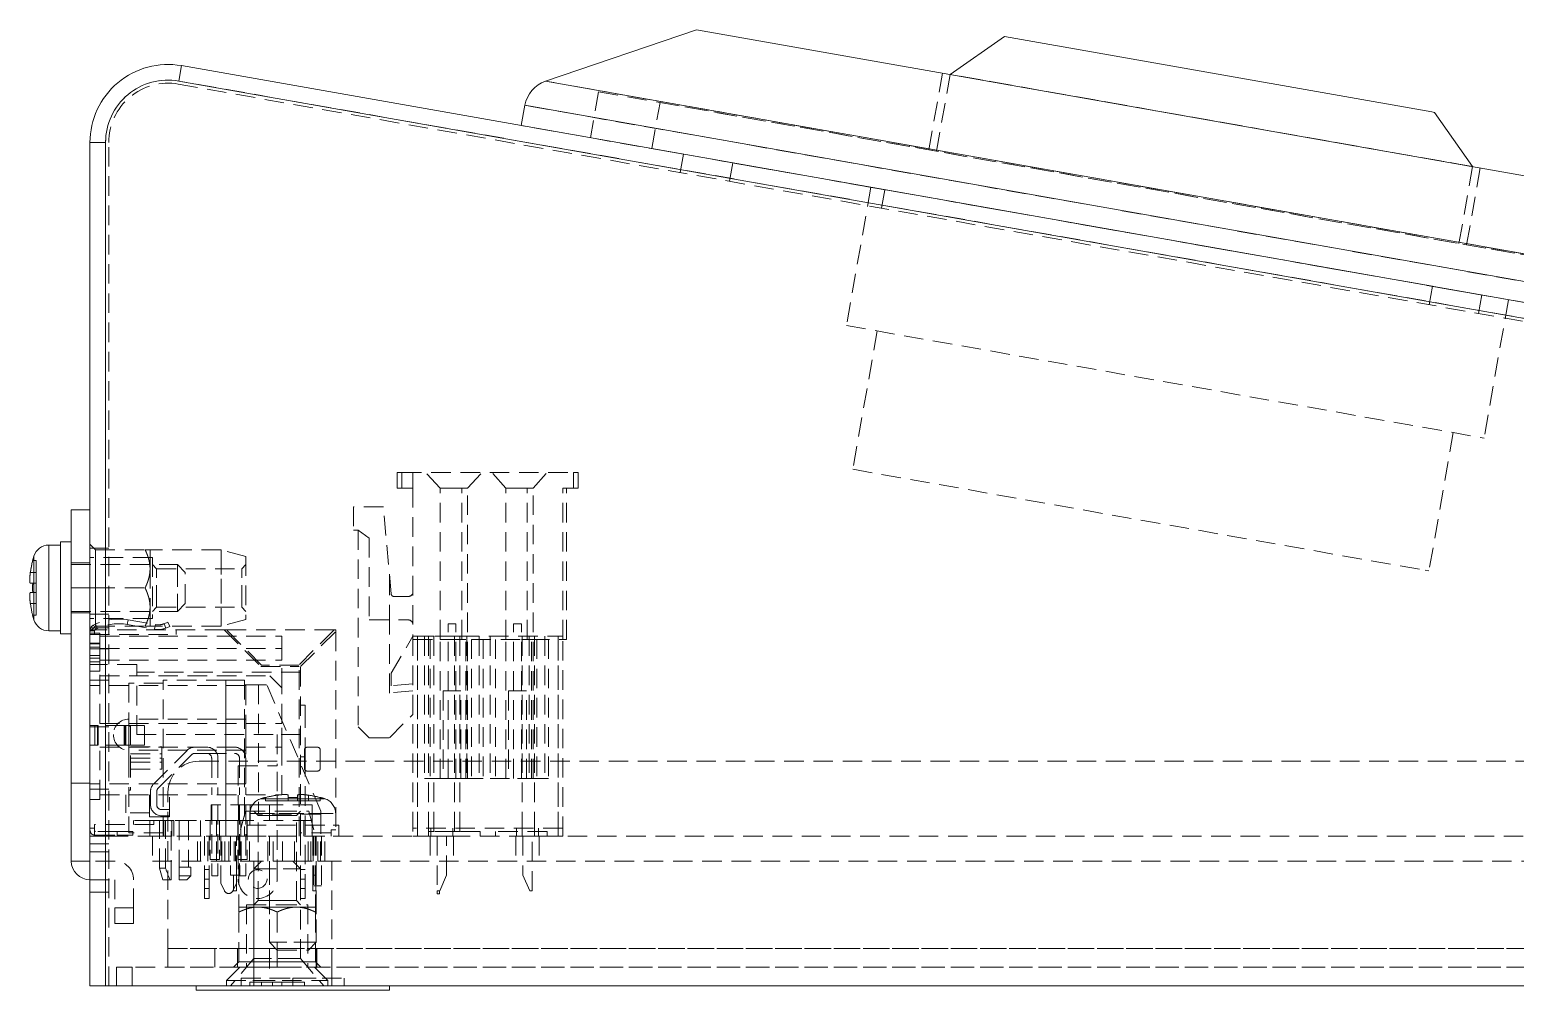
# Model space of a CAD drawing. Extents: x 2 to 587, y 5 to 415.
# Drawn here: x 337.9 to 433.1, y 99.1 to 160.6 of the extents above; entities that cross this region are included whole.
import ezdxf

# ---------------------------------------------------------------- set-up
doc = ezdxf.new("R2010")
doc.units = 0
doc.header["$LTSCALE"] = 5
doc.header["$MEASUREMENT"] = 0
doc.linetypes.add('HIDDEN', pattern=[0.375, 0.25, -0.125])
doc.layers.get('0').update_dxf_attribs({"linetype": 'CONTINUOUS', "lineweight": 25})
doc.layers.add('1', color=1, linetype='HIDDEN', lineweight=13)

# ---------------------------------------------------------------- blocks, each defined once
blk = doc.blocks.new('HIDDEN')
at = {"layer": '1'}
for p, q in [((347.614, 158.33), (347.44, 157.345)), ((347.405, 157.148), (462.405, 136.87)), ((462.44, 137.067), (347.44, 157.345)), ((371.471, 157.24), (370.946, 157.333)), ((371.666, 157.206), (371.471, 157.24)), ((383.241, 155.165), (371.666, 157.206)), ((395.519, 152.929), (396.387, 157.853)), ((396.011, 152.842), (396.879, 157.766)), ((430.153, 151.899), (396.879, 157.766)), ((397.736, 157.615), (397.09, 157.729)), ((430.363, 151.862), (397.736, 157.615)), ((374.345, 156.662), (373.824, 153.708)), ((374.345, 156.662), (450.678, 143.203)), ((370.16, 155.692), (369.622, 155.787)), ((382.217, 153.566), (370.16, 155.692)), ((377.764, 153.013), (378.285, 155.968)), ((378.285, 155.968), (446.788, 143.889)), ((454.533, 139.477), (369.393, 154.489)), ((454.584, 142.585), (383.241, 155.165)), ((341.745, 153.406), (342.745, 153.406)), ((342.745, 99.364), (342.745, 153.406)), ((342.945, 99.364), (342.945, 153.406)), ((455.3, 140.679), (382.217, 153.566)), ((446.267, 140.934), (377.764, 153.013)), ((379.583, 151.474), (379.791, 152.656)), ((382.734, 150.918), (382.943, 152.1)), ((429.495, 146.938), (430.363, 151.862)), ((429.987, 146.851), (430.855, 151.775)), ((391.797, 150.539), (390.234, 141.676)), ((392.484, 149.199), (392.692, 150.381)), ((427.592, 143.009), (427.801, 144.191)), ((427.592, 143.009), (427.801, 144.191)), ((430.744, 142.453), (430.952, 143.635)), ((430.744, 142.453), (430.952, 143.635)), ((432.667, 143.333), (431.104, 134.469)), ((390.234, 141.676), (430.847, 134.514)), ((392.204, 141.328), (390.641, 132.465)), ((429.134, 134.817), (427.571, 125.953)), ((430.847, 134.514), (431.104, 134.469)), ((390.641, 132.465), (427.339, 125.994)), ((361.745, 132.264), (361.445, 132.264)), ((361.445, 131.264), (361.445, 132.264)), ((361.745, 131.264), (361.745, 132.264)), ((361.745, 132.264), (372.745, 132.264)), ((361.745, 131.264), (361.745, 132.264)), ((362.445, 132.264), (362.445, 131.264)), ((364.195, 131.264), (363.245, 132.264)), ((365.945, 131.264), (366.895, 132.264)), ((368.395, 131.264), (367.495, 132.264)), ((370.145, 131.264), (371.045, 132.264)), ((372.745, 132.264), (372.745, 131.264)), ((373.045, 132.264), (372.745, 132.264)), ((372.745, 131.264), (372.745, 132.264)), ((373.045, 131.264), (373.045, 132.264)), ((361.745, 131.264), (361.445, 131.264)), ((362.445, 131.264), (361.745, 131.264)), ((362.445, 131.264), (362.445, 121.564)), ((365.57, 131.264), (364.195, 131.264)), ((364.195, 131.264), (365.57, 131.264)), ((365.57, 131.264), (364.195, 131.264)), ((364.195, 131.264), (365.57, 131.264)), ((364.195, 121.564), (364.195, 131.264)), ((365.57, 131.264), (365.945, 131.264)), ((365.57, 121.564), (365.57, 131.264)), ((365.57, 121.564), (365.57, 131.264)), ((365.57, 121.564), (365.57, 131.264)), ((365.57, 121.564), (365.57, 131.264)), ((365.945, 112.664), (365.945, 131.264)), ((368.395, 131.264), (369.77, 131.264)), ((369.77, 131.264), (368.395, 131.264)), ((368.395, 131.264), (369.77, 131.264)), ((369.77, 131.264), (368.395, 131.264)), ((368.395, 121.564), (368.395, 131.264)), ((369.77, 131.264), (370.145, 131.264)), ((369.77, 121.564), (369.77, 131.264)), ((369.77, 121.564), (369.77, 131.264)), ((369.77, 121.564), (369.77, 131.264)), ((369.77, 121.564), (369.77, 131.264)), ((370.145, 112.664), (370.145, 131.264)), ((372.045, 131.264), (372.745, 131.264)), ((372.045, 121.564), (372.045, 131.264)), ((372.295, 121.564), (372.295, 131.264)), ((372.295, 121.564), (372.295, 131.264)), ((372.295, 121.564), (372.295, 131.264)), ((372.745, 131.264), (373.045, 131.264)), ((341.745, 129.864), (341.745, 124.864)), ((360.559, 130.064), (358.645, 130.064)), ((358.645, 130.064), (358.645, 128.564)), ((361.046, 124.497), (360.559, 130.064)), ((358.645, 128.564), (358.945, 128.564)), ((358.945, 128.564), (359.645, 128.064)), ((358.945, 128.564), (358.945, 115.964)), ((339.106, 122.451), (339.106, 127.614)), ((340.545, 127.453), (340.545, 127.814)), ((342.095, 127.314), (341.745, 127.664)), ((341.745, 127.664), (341.745, 124.864)), ((359.645, 128.064), (359.645, 122.814)), ((338.15, 125.843), (338.15, 126.906)), ((340.545, 121.914), (340.545, 127.453)), ((341.745, 127.414), (342.945, 127.414)), ((345.745, 126.824), (341.745, 126.824)), ((342.095, 127.314), (345.277, 127.314)), ((342.095, 127.314), (342.095, 124.864)), ((342.095, 124.864), (342.095, 127.314)), ((345.595, 127.314), (345.277, 127.314)), ((345.595, 126.986), (345.595, 127.314)), ((345.595, 127.314), (345.595, 126.089)), ((350.145, 127.314), (345.595, 127.314)), ((345.595, 126.986), (345.595, 126.089)), ((345.745, 126.824), (345.745, 123.167)), ((350.145, 127.314), (350.145, 122.743)), ((351.745, 126.886), (350.145, 127.314)), ((350.145, 126.986), (350.145, 122.414)), ((351.745, 126.886), (351.745, 123.114)), ((337.924, 125.864), (338.295, 125.864)), ((337.924, 125.864), (338.295, 125.864)), ((338.295, 126.614), (338.074, 126.614)), ((338.15, 123.073), (338.15, 125.843)), ((338.295, 125.864), (338.295, 126.614)), ((338.295, 125.164), (338.295, 125.864)), ((341.745, 126.464), (340.545, 126.464)), ((340.545, 126.364), (347.345, 126.364)), ((345.595, 126.089), (345.595, 123.639)), ((345.595, 126.089), (345.595, 123.639)), ((346.016, 126.094), (345.745, 126.364)), ((346.016, 123.8), (346.016, 126.094)), ((346.016, 126.094), (351.475, 126.094)), ((346.016, 123.635), (346.016, 125.929)), ((347.345, 126.364), (347.345, 123.548)), ((347.845, 125.864), (347.345, 126.364)), ((347.345, 126.181), (347.345, 123.364)), ((347.845, 125.742), (347.845, 125.864)), ((347.845, 123.864), (347.845, 125.742)), ((351.475, 126.094), (351.745, 126.364)), ((351.475, 123.8), (351.475, 126.094)), ((351.475, 123.635), (351.475, 125.929)), ((427.339, 125.994), (427.571, 125.953)), ((338.295, 125.164), (338.074, 125.164)), ((338.295, 124.564), (338.295, 125.164)), ((341.745, 124.864), (340.545, 124.864)), ((341.745, 124.864), (342.945, 124.864)), ((341.745, 124.864), (342.945, 124.864)), ((341.745, 112.364), (341.745, 124.864)), ((342.095, 124.864), (341.745, 124.864)), ((341.745, 124.864), (341.745, 122.064)), ((341.745, 124.864), (342.095, 124.864)), ((342.095, 124.864), (345.277, 124.864)), ((342.095, 124.864), (342.095, 122.414)), ((342.095, 122.414), (342.095, 124.864)), ((342.095, 124.864), (345.277, 124.864)), ((360.945, 125.649), (360.945, 122.814)), ((337.889, 124.179), (337.89, 124.167)), ((337.924, 123.864), (338.295, 123.864)), ((338.295, 123.864), (337.924, 123.864)), ((338.295, 124.564), (338.074, 124.564)), ((338.295, 123.864), (338.295, 124.564)), ((338.295, 123.114), (338.295, 123.864)), ((347.845, 123.864), (347.345, 123.364)), ((362.145, 124.314), (361.245, 124.314)), ((338.295, 123.114), (338.074, 123.114)), ((338.15, 122.823), (338.15, 123.073)), ((340.545, 123.364), (347.345, 123.364)), ((341.745, 123.264), (340.545, 123.264)), ((341.745, 123.174), (342.945, 123.174)), ((345.745, 122.904), (341.745, 122.904)), ((345.595, 123.639), (345.595, 122.743)), ((345.595, 123.639), (345.595, 122.414)), ((346.016, 123.635), (345.745, 123.364)), ((345.745, 123.167), (345.745, 122.904)), ((346.016, 123.635), (351.475, 123.635)), ((351.745, 122.843), (350.145, 122.414)), ((351.475, 123.635), (351.745, 123.364)), ((351.745, 123.114), (351.745, 122.843)), ((339.106, 122.114), (339.106, 122.451)), ((342.095, 122.414), (341.745, 122.064)), ((341.745, 122.314), (342.945, 122.314)), ((350.354, 122.174), (341.745, 122.174)), ((341.745, 122.124), (342.045, 122.124)), ((342.045, 122.124), (341.745, 122.124)), ((341.745, 122.124), (342.045, 122.124)), ((342.045, 122.124), (341.745, 122.124)), ((341.745, 121.969), (342.38, 121.969)), ((341.976, 122.487), (342.104, 122.546)), ((341.976, 122.487), (342.103, 122.215)), ((342.103, 122.215), (341.976, 122.487)), ((341.976, 122.487), (342.103, 122.215)), ((342.103, 122.215), (341.976, 122.487)), ((342.045, 121.874), (342.045, 122.124)), ((342.095, 122.414), (345.277, 122.414)), ((342.103, 122.215), (342.231, 122.275)), ((342.104, 122.546), (342.231, 122.275)), ((342.231, 122.275), (342.104, 122.546)), ((342.104, 122.546), (342.231, 122.275)), ((342.231, 122.275), (342.104, 122.546)), ((342.38, 121.279), (342.38, 121.969)), ((344.191, 122.821), (344.139, 122.526)), ((344.139, 122.526), (344.191, 122.821)), ((344.191, 122.821), (344.139, 122.526)), ((344.139, 122.526), (344.191, 122.821)), ((344.139, 122.526), (345.891, 122.217)), ((344.191, 122.821), (345.943, 122.512)), ((345.277, 122.414), (345.595, 122.414)), ((345.595, 122.743), (345.595, 122.414)), ((350.145, 122.414), (345.595, 122.414)), ((345.943, 122.512), (345.891, 122.217)), ((345.891, 122.217), (345.943, 122.512)), ((345.943, 122.512), (345.891, 122.217)), ((345.891, 122.217), (345.943, 122.512)), ((346.497, 122.572), (346.745, 122.674)), ((346.497, 122.572), (346.611, 122.295)), ((346.611, 122.295), (346.497, 122.572)), ((346.497, 122.572), (346.611, 122.295)), ((346.611, 122.295), (346.497, 122.572)), ((346.611, 122.295), (346.859, 122.397)), ((346.745, 122.674), (346.859, 122.397)), ((347.27, 122.174), (347.27, 121.874)), ((350.495, 122.174), (350.354, 122.174)), ((350.354, 122.174), (352.704, 119.824)), ((357.389, 122.174), (350.495, 122.174)), ((352.745, 119.924), (350.495, 122.174)), ((357.389, 122.174), (355.133, 119.924)), ((355.245, 119.824), (357.495, 122.068)), ((357.495, 122.174), (357.389, 122.174)), ((357.495, 122.068), (357.495, 122.174)), ((357.495, 122.068), (357.495, 109.364)), ((359.645, 122.814), (362.145, 122.814)), ((360.945, 118.133), (360.945, 122.814)), ((365.195, 122.564), (364.695, 122.564)), ((364.695, 112.664), (364.695, 122.564)), ((365.195, 112.664), (365.195, 122.564)), ((369.395, 122.564), (368.895, 122.564)), ((368.895, 112.664), (368.895, 122.564)), ((369.395, 112.664), (369.395, 122.564)), ((341.745, 121.874), (347.27, 121.874)), ((341.745, 121.324), (342.38, 121.324)), ((341.745, 121.279), (342.38, 121.279)), ((342.38, 121.074), (341.745, 121.074)), ((341.745, 121.074), (342.38, 121.074)), ((342.38, 121.074), (341.745, 121.074)), ((341.745, 121.074), (342.38, 121.074)), ((341.745, 120.964), (342.945, 120.964)), ((342.38, 121.769), (354.045, 121.769)), ((342.38, 121.324), (342.38, 121.074)), ((342.38, 120.529), (342.38, 121.279)), ((342.38, 120.374), (342.38, 121.074)), ((342.38, 120.979), (354.045, 120.979)), ((354.045, 120.979), (354.045, 121.769)), ((354.045, 120.229), (354.045, 120.979)), ((361.045, 119.414), (362.445, 121.764)), ((362.445, 121.764), (362.445, 108.964)), ((362.745, 121.764), (362.445, 121.764)), ((362.445, 121.564), (372.045, 121.564)), ((362.745, 121.764), (363.445, 121.764)), ((362.745, 108.964), (362.745, 121.764)), ((362.745, 121.764), (362.745, 108.964)), ((363.195, 121.764), (363.195, 112.664)), ((363.781, 121.764), (363.445, 121.764)), ((363.445, 121.764), (363.445, 109.264)), ((363.545, 121.564), (363.545, 112.664)), ((365.11, 121.764), (363.781, 121.764)), ((363.781, 121.764), (363.781, 109.264)), ((364.195, 112.664), (364.195, 121.564)), ((364.695, 121.564), (364.195, 121.564)), ((365.445, 121.764), (365.11, 121.764)), ((365.11, 121.764), (365.11, 109.264)), ((365.845, 121.564), (365.195, 121.564)), ((365.445, 121.764), (371.745, 121.764)), ((365.445, 121.764), (365.445, 109.264)), ((365.845, 112.664), (365.845, 121.564)), ((365.895, 121.764), (365.895, 112.664)), ((365.895, 121.764), (365.895, 112.664)), ((366.195, 121.564), (366.195, 112.664)), ((366.195, 121.564), (366.195, 112.664)), ((366.695, 121.764), (366.695, 112.664)), ((366.945, 121.564), (366.945, 112.664)), ((367.395, 121.764), (367.395, 112.664)), ((367.745, 121.564), (367.745, 112.664)), ((368.395, 112.664), (368.395, 121.564)), ((368.895, 121.564), (368.395, 121.564)), ((370.045, 121.564), (369.395, 121.564)), ((369.445, 121.764), (369.445, 109.264)), ((369.895, 121.764), (369.895, 112.664)), ((369.895, 121.764), (369.895, 112.664)), ((370.045, 112.664), (370.045, 121.564)), ((370.245, 121.764), (370.245, 109.264)), ((370.395, 121.564), (370.395, 112.664)), ((370.395, 121.564), (370.395, 112.664)), ((370.895, 121.764), (370.895, 112.664)), ((371.145, 121.564), (371.145, 112.664)), ((371.745, 121.764), (371.745, 108.964)), ((372.045, 121.764), (371.745, 121.764)), ((371.745, 108.964), (371.745, 121.764)), ((372.045, 108.964), (372.045, 121.764)), ((372.295, 121.564), (372.045, 121.564)), ((341.745, 120.529), (342.38, 120.529)), ((341.745, 120.374), (342.38, 120.374)), ((342.38, 120.374), (341.745, 120.374)), ((341.745, 120.374), (342.38, 120.374)), ((342.38, 120.374), (341.745, 120.374)), ((342.38, 120.124), (341.745, 120.124)), ((342.38, 119.529), (342.38, 120.529)), ((342.38, 120.374), (342.38, 120.124)), ((342.38, 120.229), (354.045, 120.229)), ((354.045, 118.467), (354.045, 120.229)), ((344.745, 119.964), (341.745, 119.964)), ((341.745, 119.529), (342.38, 119.529)), ((342.38, 116.181), (342.38, 119.529)), ((342.38, 119.229), (353.283, 119.229)), ((344.745, 115.464), (344.745, 119.964)), ((355.245, 119.464), (344.745, 119.464)), ((352.704, 119.824), (355.145, 119.824)), ((355.133, 119.924), (352.745, 119.924)), ((354.045, 118.467), (353.283, 119.229)), ((355.145, 108.964), (355.145, 119.824)), ((355.245, 109.164), (355.245, 119.824)), ((361.045, 118.592), (361.045, 119.414)), ((341.745, 118.964), (342.945, 118.964)), ((351.745, 118.614), (341.745, 118.614)), ((344.245, 118.764), (344.245, 113.964)), ((346.445, 118.764), (344.245, 118.764)), ((346.445, 108.964), (346.445, 118.964)), ((350.445, 118.964), (346.445, 118.964)), ((350.445, 108.964), (350.445, 118.964)), ((350.445, 118.964), (350.445, 108.964)), ((350.445, 118.964), (351.645, 118.964)), ((351.645, 118.964), (351.645, 108.964)), ((351.645, 118.664), (352.545, 118.664)), ((351.745, 118.614), (351.745, 115.464)), ((352.545, 118.664), (353.069, 118.664)), ((352.545, 118.664), (352.545, 110.364)), ((356.545, 110.57), (353.069, 118.664)), ((354.045, 116.181), (354.045, 118.467)), ((362.445, 118.264), (360.945, 118.133)), ((362.445, 118.714), (361.045, 118.592)), ((362.445, 116.764), (362.445, 118.264)), ((365.515, 118.264), (364.375, 118.264)), ((364.375, 118.264), (364.375, 112.664)), ((365.515, 112.664), (365.515, 118.264)), ((369.715, 118.264), (368.575, 118.264)), ((368.575, 118.264), (368.575, 112.664)), ((369.715, 112.664), (369.715, 118.264)), ((355.245, 117.364), (355.545, 117.364)), ((355.545, 116.895), (355.545, 117.364)), ((342.38, 116.181), (354.045, 116.181)), ((344.245, 116.464), (344.245, 115.464)), ((344.245, 116.464), (344.245, 115.464)), ((351.745, 116.464), (344.245, 116.464)), ((354.045, 114.657), (354.045, 116.181)), ((355.545, 114.033), (355.545, 116.895)), ((360.945, 115.264), (362.445, 116.764)), ((341.745, 116.054), (342.063, 116.054)), ((341.745, 115.964), (342.945, 115.964)), ((341.745, 115.964), (342.945, 115.964)), ((342.063, 116.054), (342.063, 114.784)), ((342.063, 116.054), (342.063, 114.784)), ((342.279, 116.054), (342.063, 116.054)), ((342.218, 116.054), (342.218, 114.784)), ((342.218, 116.054), (342.218, 114.784)), ((343.997, 116.054), (342.279, 116.054)), ((342.279, 116.054), (342.279, 114.784)), ((342.279, 116.054), (342.279, 114.784)), ((343.936, 114.784), (343.936, 116.054)), ((343.936, 116.054), (343.936, 114.784)), ((344.045, 116.054), (343.997, 116.054)), ((343.997, 114.784), (343.997, 116.054)), ((343.997, 116.054), (343.997, 114.784)), ((345.245, 116.054), (344.045, 116.054)), ((344.045, 116.054), (344.045, 114.784)), ((344.045, 114.784), (344.045, 116.054)), ((344.045, 116.054), (344.045, 114.784)), ((344.045, 114.784), (344.045, 116.054)), ((344.345, 116.014), (344.245, 116.014)), ((344.245, 115.464), (344.245, 114.598)), ((344.245, 115.464), (344.245, 114.964)), ((344.345, 116.014), (344.345, 113.964)), ((344.745, 115.464), (353.745, 115.464)), ((345.245, 114.784), (345.245, 116.054)), ((351.745, 115.464), (351.745, 112.314)), ((353.745, 115.464), (353.745, 113.464)), ((355.245, 115.464), (353.745, 115.464)), ((355.245, 115.464), (353.745, 115.464)), ((358.945, 115.964), (359.645, 115.264)), ((359.645, 115.264), (360.945, 115.264)), ((341.745, 114.784), (342.063, 114.784)), ((342.279, 114.784), (342.063, 114.784)), ((343.997, 114.784), (342.279, 114.784)), ((342.38, 114.657), (354.045, 114.657)), ((342.38, 111.309), (342.38, 114.657)), ((344.045, 114.784), (343.997, 114.784)), ((345.245, 114.784), (344.045, 114.784)), ((344.245, 114.964), (344.245, 114.464)), ((351.745, 114.464), (344.245, 114.464)), ((344.345, 114.683), (346.345, 114.683)), ((345.831, 112.315), (347.973, 114.457)), ((346.345, 114.228), (346.345, 114.683)), ((354.045, 111.609), (354.045, 114.657)), ((355.489, 114.48), (355.489, 113.311)), ((356.327, 114.657), (355.666, 114.657)), ((356.505, 113.311), (356.505, 114.48)), ((344.245, 113.964), (344.245, 109.164)), ((344.345, 114.228), (346.345, 114.228)), ((344.345, 113.964), (344.345, 111.914)), ((344.345, 113.964), (346.345, 113.964)), ((344.345, 113.7), (346.345, 113.7)), ((346.114, 112.032), (348.256, 114.174)), ((346.345, 113.7), (346.345, 114.228)), ((346.345, 113.246), (346.345, 113.7)), ((348.473, 114.264), (349.237, 114.264)), ((348.745, 113.764), (450.545, 113.764)), ((349.237, 114.264), (351.017, 114.264)), ((349.545, 113.956), (349.545, 111.609)), ((349.945, 113.956), (349.945, 111.609)), ((351.245, 113.464), (351.245, 110.964)), ((351.245, 113.464), (353.745, 113.464)), ((351.325, 113.956), (351.325, 111.609)), ((351.725, 113.956), (351.725, 111.609)), ((353.745, 106.214), (353.745, 113.464)), ((355.245, 114.033), (355.545, 114.033)), ((355.245, 114.033), (355.545, 114.033)), ((355.545, 114.033), (355.545, 106.214)), ((344.345, 113.246), (346.345, 113.246)), ((355.666, 113.133), (356.327, 113.133)), ((363.195, 112.664), (366.695, 112.664)), ((366.945, 112.664), (363.545, 112.664)), ((367.395, 112.664), (369.895, 112.664)), ((370.395, 112.664), (367.745, 112.664)), ((369.895, 112.664), (370.895, 112.664)), ((371.145, 112.664), (370.395, 112.664)), ((341.745, 112.364), (340.545, 112.364)), ((341.745, 112.364), (341.745, 107.364)), ((351.745, 112.314), (341.745, 112.314)), ((341.745, 111.964), (342.945, 111.964)), ((341.745, 111.964), (342.945, 111.964)), ((342.38, 111.609), (354.045, 111.609)), ((344.045, 110.464), (344.045, 111.609)), ((344.345, 111.914), (344.245, 111.914)), ((345.569, 110.464), (345.569, 111.609)), ((345.623, 110.972), (345.623, 111.814)), ((346.023, 110.972), (346.023, 111.814)), ((346.745, 101.764), (346.745, 111.764)), ((346.839, 110.209), (346.839, 111.609)), ((352.995, 111.435), (352.995, 111.442)), ((352.995, 111.214), (352.995, 111.435)), ((353.745, 111.586), (353.745, 111.214)), ((353.745, 111.214), (353.745, 111.586)), ((354.445, 111.435), (354.445, 111.586)), ((354.445, 111.214), (354.445, 111.435)), ((355.045, 111.435), (355.045, 111.586)), ((355.045, 111.214), (355.045, 111.435)), ((355.745, 111.586), (355.745, 111.214)), ((355.745, 111.586), (355.745, 111.214)), ((356.495, 111.435), (356.495, 111.442)), ((356.495, 111.214), (356.495, 111.435)), ((341.745, 111.309), (342.38, 111.309)), ((345.569, 110.464), (344.045, 110.464)), ((345.569, 110.209), (345.569, 110.464)), ((346.839, 110.664), (346.331, 110.664)), ((352.005, 110.964), (349.505, 110.964)), ((349.505, 109.964), (349.505, 110.964)), ((349.545, 110.964), (349.545, 106.424)), ((349.945, 110.964), (349.945, 106.424)), ((351.255, 109.964), (351.255, 110.964)), ((351.724, 110.564), (351.295, 108.964)), ((351.325, 110.964), (351.325, 106.424)), ((351.724, 110.564), (353.745, 110.564)), ((351.725, 110.964), (351.725, 106.424)), ((353.245, 110.964), (352.005, 110.964)), ((352.005, 109.964), (352.005, 110.964)), ((352.516, 110.294), (352.245, 110.564)), ((352.704, 111.36), (353.766, 111.36)), ((352.954, 111.36), (355.724, 111.36)), ((352.995, 111.214), (353.745, 111.214)), ((353.245, 109.964), (353.245, 110.964)), ((355.995, 110.964), (353.245, 110.964)), ((353.745, 111.214), (354.445, 111.214)), ((353.745, 110.564), (355.767, 110.564)), ((353.766, 111.36), (356.537, 111.36)), ((354.445, 111.214), (355.045, 111.214)), ((354.975, 110.294), (355.245, 110.564)), ((355.045, 111.214), (355.745, 111.214)), ((355.724, 111.36), (356.787, 111.36)), ((355.745, 111.214), (356.495, 111.214)), ((355.767, 110.564), (356.195, 108.964)), ((355.995, 109.964), (355.995, 110.964)), ((356.545, 110.57), (356.545, 110.364)), ((342.045, 108.964), (342.045, 109.714)), ((345.845, 109.714), (342.045, 109.714)), ((345.845, 109.964), (344.545, 109.964)), ((344.545, 109.714), (344.545, 109.964)), ((345.569, 110.209), (346.839, 110.209)), ((345.58, 109.964), (345.58, 108.964)), ((345.58, 109.964), (347.205, 109.964)), ((345.58, 109.964), (345.58, 108.964)), ((345.845, 109.964), (345.845, 109.714)), ((346.485, 109.964), (345.845, 109.964)), ((346.205, 106.914), (346.205, 109.964)), ((346.205, 106.914), (346.205, 109.964)), ((346.839, 110.264), (346.331, 110.264)), ((350.445, 109.964), (346.445, 109.964)), ((346.485, 109.964), (346.485, 108.964)), ((346.485, 109.964), (347.116, 109.964)), ((346.485, 109.964), (346.485, 108.964)), ((346.587, 106.914), (346.587, 109.964)), ((346.587, 106.914), (346.587, 109.964)), ((346.587, 106.914), (346.587, 109.964)), ((346.587, 106.914), (346.587, 109.964)), ((346.955, 106.164), (346.955, 109.964)), ((346.984, 109.964), (346.984, 108.964)), ((346.984, 109.964), (346.984, 108.964)), ((347.116, 109.964), (347.116, 108.964)), ((355.995, 109.964), (347.116, 109.964)), ((347.116, 109.964), (347.116, 108.964)), ((347.205, 109.964), (348.83, 109.964)), ((347.455, 109.964), (347.455, 106.964)), ((348.062, 109.964), (348.062, 106.964)), ((348.062, 109.964), (348.062, 106.964)), ((348.83, 109.964), (348.83, 108.964)), ((348.83, 109.964), (348.83, 108.964)), ((349.445, 109.964), (349.445, 107.464)), ((349.445, 109.964), (349.445, 107.464)), ((349.445, 109.964), (349.445, 107.464)), ((349.445, 109.964), (349.745, 109.964)), ((349.445, 109.964), (349.445, 107.464)), ((349.745, 109.964), (349.851, 109.964)), ((349.85, 109.964), (349.85, 108.964)), ((349.85, 109.964), (349.86, 109.964)), ((349.85, 109.964), (349.85, 108.964)), ((349.86, 109.964), (349.86, 108.964)), ((349.86, 109.964), (351.411, 109.964)), ((349.86, 109.964), (349.86, 108.964)), ((350.045, 109.964), (350.045, 107.464)), ((350.045, 109.964), (350.045, 107.464)), ((350.045, 109.964), (350.045, 107.464)), ((350.045, 109.964), (350.045, 107.464)), ((350.445, 109.964), (351.645, 109.964)), ((351.225, 109.964), (351.225, 107.464)), ((351.225, 109.964), (351.225, 107.464)), ((351.225, 109.964), (351.225, 107.464)), ((351.225, 109.964), (351.225, 107.464)), ((351.245, 109.964), (351.245, 106.214)), ((351.41, 109.964), (351.525, 109.964)), ((351.411, 109.964), (351.411, 108.964)), ((351.411, 109.964), (351.411, 108.964)), ((351.411, 109.964), (351.42, 109.964)), ((351.42, 109.964), (351.42, 108.964)), ((351.42, 109.964), (351.42, 108.964)), ((351.525, 109.964), (351.825, 109.964)), ((351.795, 109.664), (357.334, 109.664)), ((351.795, 109.664), (351.795, 108.964)), ((351.825, 109.964), (351.825, 107.464)), ((351.825, 109.964), (351.825, 107.464)), ((351.825, 109.964), (351.825, 107.464)), ((351.825, 109.964), (351.825, 107.464)), ((351.995, 110.404), (357.159, 110.404)), ((351.995, 110.404), (351.995, 109.664)), ((352.332, 110.404), (357.495, 110.404)), ((353.745, 110.294), (352.516, 110.294)), ((352.516, 104.835), (352.516, 110.294)), ((356.545, 110.364), (352.545, 110.364)), ((354.975, 110.294), (353.745, 110.294)), ((354.975, 104.835), (354.975, 110.294)), ((355.445, 108.964), (355.445, 109.964)), ((355.995, 109.964), (355.995, 108.964)), ((356.545, 110.364), (356.545, 108.964)), ((357.334, 109.664), (357.695, 109.664)), ((357.495, 110.404), (357.495, 109.664)), ((357.695, 109.664), (357.695, 108.964)), ((341.745, 109.464), (342.045, 109.464)), ((341.745, 108.964), (342.945, 108.964)), ((343.495, 109.264), (342.095, 109.264)), ((342.095, 109.014), (343.495, 109.014)), ((342.945, 108.964), (346.445, 108.964)), ((343.495, 109.014), (343.495, 109.264)), ((343.495, 109.264), (343.495, 109.014)), ((344.495, 109.264), (343.495, 109.264)), ((343.495, 109.014), (344.495, 109.014)), ((346.445, 109.164), (344.245, 109.164)), ((344.495, 109.014), (344.495, 109.264)), ((345.58, 108.964), (346.445, 108.964)), ((345.745, 108.964), (345.745, 107.364)), ((345.745, 108.964), (351.745, 108.964)), ((350.445, 108.964), (346.445, 108.964)), ((348.645, 107.364), (348.645, 108.964)), ((348.83, 107.364), (348.83, 108.964)), ((348.83, 107.364), (348.83, 108.964)), ((349.095, 108.964), (349.095, 106.214)), ((349.3, 107.364), (349.3, 108.964)), ((349.3, 107.364), (349.3, 108.964)), ((349.3, 107.364), (349.3, 108.964)), ((349.3, 107.364), (349.3, 108.964)), ((349.395, 108.964), (349.395, 106.214)), ((349.845, 107.364), (349.845, 108.964)), ((349.85, 107.364), (349.85, 108.964)), ((349.85, 107.364), (349.85, 108.964)), ((350.135, 108.964), (350.135, 105.947)), ((350.19, 107.364), (350.19, 108.964)), ((350.19, 107.364), (350.19, 108.964)), ((350.19, 107.364), (350.19, 108.964)), ((350.19, 107.364), (350.19, 108.964)), ((350.395, 107.364), (350.395, 108.964)), ((350.445, 108.964), (351.645, 108.964)), ((350.645, 107.364), (350.645, 108.964)), ((350.645, 107.364), (350.645, 108.964)), ((350.645, 107.364), (350.645, 108.964)), ((350.645, 107.364), (350.645, 108.964)), ((350.645, 107.364), (350.645, 108.964)), ((350.645, 107.364), (350.645, 108.964)), ((350.745, 108.964), (350.745, 106.464)), ((350.745, 108.964), (350.745, 106.464)), ((350.745, 108.964), (350.745, 106.464)), ((350.745, 108.964), (351.345, 108.964)), ((350.995, 107.364), (350.995, 108.964)), ((350.995, 107.364), (350.995, 108.964)), ((351.08, 107.364), (351.08, 108.964)), ((351.08, 107.364), (351.08, 108.964)), ((351.08, 107.364), (351.08, 108.964)), ((351.08, 107.364), (351.08, 108.964)), ((351.135, 106.464), (351.135, 108.964)), ((351.295, 108.964), (353.745, 108.964)), ((351.295, 108.964), (351.295, 104.414)), ((351.345, 108.964), (351.345, 106.464)), ((351.345, 108.964), (351.345, 106.464)), ((351.345, 108.964), (351.345, 106.464)), ((351.42, 107.364), (351.42, 108.964)), ((351.42, 107.364), (351.42, 108.964)), ((351.445, 107.364), (351.445, 108.964)), ((351.445, 107.364), (351.445, 108.964)), ((351.445, 107.364), (351.445, 108.964)), ((351.445, 107.364), (351.445, 108.964)), ((351.445, 107.364), (351.445, 108.964)), ((351.445, 107.364), (351.445, 108.964)), ((351.645, 109.464), (351.645, 108.964)), ((351.645, 108.964), (351.795, 108.964)), ((351.745, 108.964), (351.745, 107.364)), ((351.745, 108.964), (441.745, 108.964)), ((351.745, 108.964), (351.745, 107.364)), ((351.795, 108.964), (357.334, 108.964)), ((351.97, 107.364), (351.97, 108.964)), ((351.97, 107.364), (351.97, 108.964)), ((351.97, 107.364), (351.97, 108.964)), ((351.97, 107.364), (351.97, 108.964)), ((353.145, 107.364), (353.145, 108.964)), ((353.145, 107.364), (353.145, 108.964)), ((353.245, 108.964), (353.245, 102.164)), ((353.495, 107.364), (353.495, 108.964)), ((353.495, 107.364), (353.495, 108.964)), ((353.745, 108.964), (356.195, 108.964)), ((354.095, 107.364), (354.095, 108.964)), ((354.845, 107.364), (354.845, 108.964)), ((357.195, 109.164), (355.245, 109.164)), ((355.245, 108.964), (355.245, 109.164)), ((355.245, 108.964), (355.245, 106.214)), ((355.725, 107.364), (355.725, 108.964)), ((355.725, 107.364), (355.725, 108.964)), ((355.725, 107.364), (355.725, 108.964)), ((355.725, 107.364), (355.725, 108.964)), ((355.725, 107.364), (355.725, 108.964)), ((355.725, 107.364), (355.725, 108.964)), ((355.9, 107.364), (355.9, 108.964)), ((355.9, 107.364), (355.9, 108.964)), ((355.9, 107.364), (355.9, 108.964)), ((355.9, 107.364), (355.9, 108.964)), ((356.025, 108.964), (356.025, 106.464)), ((356.045, 107.364), (356.045, 108.964)), ((356.095, 108.964), (356.095, 105.784)), ((356.195, 108.964), (356.195, 104.414)), ((356.225, 108.964), (356.225, 106.464)), ((356.245, 108.964), (356.245, 102.164)), ((356.345, 107.364), (356.345, 108.964)), ((356.345, 107.364), (356.345, 108.964)), ((356.525, 107.364), (356.525, 108.964)), ((356.525, 107.364), (356.525, 108.964)), ((356.525, 107.364), (356.525, 108.964)), ((356.525, 107.364), (356.525, 108.964)), ((356.525, 107.364), (356.525, 108.964)), ((356.525, 107.364), (356.525, 108.964)), ((356.595, 108.964), (356.595, 105.784)), ((356.79, 107.364), (356.79, 108.964)), ((356.79, 107.364), (356.79, 108.964)), ((356.79, 107.364), (356.79, 108.964)), ((356.79, 107.364), (356.79, 108.964)), ((357.195, 109.164), (357.195, 109.364)), ((357.495, 109.364), (357.195, 109.364)), ((357.195, 109.164), (357.195, 108.964)), ((357.334, 108.964), (357.695, 108.964)), ((372.045, 109.464), (362.445, 109.464)), ((362.445, 108.964), (362.745, 108.964)), ((363.445, 108.964), (362.745, 108.964)), ((363.781, 109.264), (363.445, 109.264)), ((363.445, 109.264), (363.445, 108.964)), ((363.545, 108.964), (363.545, 107.364)), ((363.545, 108.964), (363.545, 107.364)), ((363.595, 109.464), (363.595, 108.964)), ((363.595, 109.464), (363.595, 108.964)), ((363.595, 108.964), (364.295, 108.964)), ((365.11, 109.264), (363.781, 109.264)), ((363.995, 108.964), (363.995, 105.464)), ((364.295, 108.964), (364.995, 108.964)), ((364.595, 106.464), (364.595, 108.964)), ((364.995, 109.464), (364.995, 108.964)), ((364.995, 109.464), (364.995, 108.964)), ((365.045, 108.964), (365.045, 107.364)), ((365.045, 108.964), (365.045, 107.364)), ((365.445, 109.264), (365.11, 109.264)), ((366.745, 109.264), (365.445, 109.264)), ((366.745, 108.964), (366.745, 109.264)), ((367.745, 108.964), (366.745, 108.964)), ((367.745, 109.264), (367.745, 108.964)), ((371.045, 109.264), (367.745, 109.264)), ((369.045, 108.964), (369.045, 107.364)), ((369.045, 108.964), (369.045, 107.364)), ((369.095, 109.464), (369.095, 108.964)), ((369.095, 109.464), (369.095, 108.964)), ((369.095, 108.964), (369.795, 108.964)), ((369.445, 109.264), (369.445, 108.964)), ((369.495, 108.964), (369.495, 106.464)), ((369.795, 108.964), (370.495, 108.964)), ((370.095, 105.464), (370.095, 108.964)), ((370.245, 109.264), (370.245, 108.964)), ((370.495, 109.464), (370.495, 108.964)), ((370.495, 109.464), (370.495, 108.964)), ((370.545, 108.964), (370.545, 107.364)), ((370.545, 108.964), (370.545, 107.364)), ((371.045, 108.964), (371.045, 109.264)), ((371.745, 108.964), (371.045, 108.964)), ((372.045, 108.964), (371.745, 108.964)), ((341.745, 108.464), (342.945, 108.464)), ((341.745, 107.964), (342.945, 107.964)), ((341.745, 107.964), (342.945, 107.964)), ((343.345, 107.364), (341.745, 107.364)), ((345.745, 107.364), (351.745, 107.364)), ((346.587, 106.914), (346.205, 106.914)), ((346.587, 106.914), (346.205, 106.914)), ((346.405, 106.164), (346.205, 106.914)), ((346.405, 106.164), (346.205, 106.914)), ((347.455, 106.414), (347.455, 106.964)), ((348.205, 106.964), (347.455, 106.964)), ((348.205, 106.414), (348.205, 106.964)), ((348.205, 106.414), (348.205, 106.964)), ((349.095, 106.814), (349.395, 106.814)), ((349.445, 107.464), (349.745, 107.464)), ((349.745, 107.464), (350.045, 107.464)), ((351.225, 107.464), (351.525, 107.464)), ((351.525, 107.464), (351.825, 107.464)), ((351.745, 107.364), (352.745, 107.364)), ((352.245, 107.364), (352.745, 107.364)), ((352.245, 107.364), (352.245, 99.864)), ((352.745, 107.364), (352.245, 106.864)), ((352.245, 106.864), (355.062, 106.864)), ((352.245, 101.114), (352.245, 106.864)), ((352.429, 106.864), (355.245, 106.864)), ((352.868, 107.364), (352.745, 107.364)), ((354.745, 107.364), (352.868, 107.364)), ((353.245, 107.364), (353.245, 99.864)), ((354.478, 107.364), (356.939, 107.364)), ((354.745, 107.364), (441.745, 107.364)), ((354.745, 107.364), (355.245, 106.864)), ((355.245, 101.114), (355.245, 106.864)), ((355.545, 106.814), (355.245, 106.814)), ((356.245, 107.364), (356.245, 99.864)), ((356.939, 107.364), (357.245, 107.364)), ((357.245, 107.364), (357.245, 99.864)), ((341.745, 106.164), (343.345, 106.164)), ((343.345, 106.164), (343.345, 104.364)), ((344.545, 104.364), (344.545, 106.164)), ((346.875, 106.164), (346.405, 106.164)), ((346.875, 106.164), (346.955, 106.164)), ((347.455, 106.164), (347.455, 106.414)), ((348.205, 106.414), (347.455, 106.414)), ((348.205, 106.414), (347.455, 106.414)), ((347.955, 106.164), (347.455, 106.164)), ((347.955, 106.164), (348.205, 106.414)), ((347.955, 106.164), (348.205, 106.414)), ((349.395, 106.214), (349.095, 106.214)), ((349.095, 104.964), (349.095, 106.214)), ((349.095, 106.214), (349.395, 106.214)), ((349.395, 104.964), (349.395, 106.214)), ((349.945, 106.424), (349.545, 106.424)), ((350.135, 105.947), (350.363, 105.458)), ((350.745, 106.464), (351.345, 106.464)), ((350.907, 105.458), (351.135, 105.947)), ((350.945, 106.464), (350.945, 105.464)), ((351.145, 106.464), (351.145, 105.464)), ((351.725, 106.424), (351.325, 106.424)), ((355.245, 106.214), (355.245, 104.964)), ((355.245, 106.214), (355.545, 106.214)), ((355.245, 106.214), (355.545, 106.214)), ((355.545, 104.964), (355.545, 106.214)), ((356.025, 106.464), (356.225, 106.464)), ((356.225, 106.464), (356.025, 106.464)), ((356.025, 106.464), (356.225, 106.464)), ((356.225, 106.464), (356.025, 106.464)), ((356.025, 106.464), (356.225, 106.464)), ((356.025, 106.464), (356.025, 105.464)), ((356.225, 106.464), (356.025, 106.464)), ((356.595, 105.784), (356.095, 105.784)), ((356.225, 105.464), (356.225, 106.464)), ((364.16, 105.464), (364.595, 106.464)), ((369.495, 106.464), (369.93, 105.464)), ((341.745, 105.364), (342.945, 105.364)), ((349.095, 105.614), (349.395, 105.614)), ((349.095, 104.964), (349.395, 104.964)), ((351.145, 105.464), (350.945, 105.464)), ((352.516, 104.835), (352.245, 104.564)), ((353.745, 104.835), (352.516, 104.835)), ((354.975, 104.835), (353.745, 104.835)), ((354.975, 104.835), (355.245, 104.564)), ((355.545, 105.614), (355.245, 105.614)), ((355.245, 104.964), (355.545, 104.964)), ((356.225, 105.464), (356.025, 105.464)), ((363.992, 105.464), (363.995, 105.464)), ((363.992, 105.464), (363.992, 105.264)), ((363.992, 105.464), (363.992, 105.264)), ((363.992, 105.264), (364.074, 105.264)), ((363.995, 105.464), (364.16, 105.464)), ((364.074, 105.264), (364.157, 105.264)), ((364.157, 105.464), (364.157, 105.264)), ((364.157, 105.464), (364.157, 105.264)), ((369.93, 105.464), (370.095, 105.464)), ((343.345, 104.364), (344.545, 104.364)), ((343.345, 104.364), (344.545, 104.364)), ((343.345, 103.364), (343.345, 104.364)), ((344.545, 103.364), (344.545, 104.364)), ((351.295, 104.414), (352.52, 104.414)), ((351.295, 104.414), (352.52, 104.414)), ((351.295, 104.414), (351.295, 104.096)), ((351.295, 100.914), (351.295, 104.096)), ((351.785, 104.564), (353.745, 104.564)), ((351.785, 104.564), (351.785, 100.564)), ((352.52, 104.414), (353.745, 104.414)), ((352.52, 104.414), (353.745, 104.414)), ((353.745, 104.564), (355.705, 104.564)), ((354.97, 104.414), (353.745, 104.414)), ((353.745, 104.414), (354.97, 104.414)), ((353.745, 100.914), (353.745, 104.096)), ((353.745, 100.914), (353.745, 104.096)), ((354.97, 104.414), (356.195, 104.414)), ((354.97, 104.414), (356.195, 104.414)), ((355.705, 104.564), (355.705, 100.564)), ((356.195, 104.096), (356.195, 104.414)), ((356.195, 100.914), (356.195, 104.096)), ((343.345, 103.364), (344.545, 103.364)), ((356.062, 102.164), (353.245, 102.164)), ((353.745, 101.664), (353.245, 102.164)), ((356.245, 102.164), (353.429, 102.164)), ((355.745, 101.664), (356.245, 102.164)), ((452.545, 101.764), (346.745, 101.764)), ((346.745, 101.764), (346.745, 100.564)), ((346.745, 101.764), (452.545, 101.764)), ((452.545, 101.764), (346.745, 101.764)), ((349.745, 100.564), (349.745, 101.764)), ((349.745, 100.564), (349.745, 101.764)), ((352.245, 101.114), (350.745, 99.364)), ((351.195, 100.564), (351.195, 101.764)), ((355.062, 101.114), (352.245, 101.114)), ((355.245, 101.114), (352.429, 101.114)), ((353.745, 100.564), (353.745, 101.764)), ((353.745, 100.564), (353.745, 101.764)), ((353.745, 100.564), (353.745, 101.764)), ((353.745, 100.564), (353.745, 101.764)), ((353.745, 101.664), (355.623, 101.664)), ((355.245, 101.114), (356.745, 99.364)), ((355.623, 101.664), (355.745, 101.664)), ((356.295, 100.564), (356.295, 101.764)), ((343.445, 99.364), (343.445, 100.564)), ((344.445, 100.564), (343.445, 100.564)), ((344.445, 99.364), (344.445, 100.564)), ((344.445, 99.364), (344.445, 100.564)), ((464.045, 100.564), (344.445, 100.564)), ((452.545, 100.564), (346.745, 100.564)), ((351.345, 100.564), (350.495, 99.714)), ((351.345, 100.564), (350.495, 99.714)), ((350.945, 100.564), (351.295, 100.914)), ((350.945, 100.564), (353.745, 100.564)), ((353.745, 100.914), (351.295, 100.914)), ((351.295, 100.914), (353.745, 100.914)), ((352.245, 99.364), (352.245, 100.564)), ((352.245, 99.364), (352.245, 100.564)), ((353.745, 100.914), (356.195, 100.914)), ((356.195, 100.914), (353.745, 100.914)), ((353.745, 100.914), (353.745, 100.564)), ((353.745, 100.914), (353.745, 100.564)), ((353.745, 100.564), (356.545, 100.564)), ((356.145, 100.564), (356.995, 99.714)), ((356.145, 100.564), (356.995, 99.714)), ((356.195, 100.914), (356.545, 100.564)), ((357.245, 99.364), (357.245, 100.564)), ((357.245, 99.364), (357.245, 100.564)), ((360.186, 99.085), (348.545, 99.085)), ((350.495, 99.714), (355.303, 99.714)), ((350.495, 99.714), (355.303, 99.714)), ((350.495, 99.714), (350.495, 99.364)), ((350.495, 99.364), (350.495, 99.714)), ((351.445, 99.864), (354.745, 99.864)), ((351.445, 99.864), (351.445, 99.364)), ((351.995, 99.614), (352.745, 99.614)), ((351.995, 99.614), (351.995, 99.364)), ((352.187, 99.714), (356.995, 99.714)), ((352.187, 99.714), (356.995, 99.714)), ((353.445, 99.614), (352.745, 99.614)), ((352.745, 99.364), (352.745, 99.614)), ((352.745, 99.614), (352.745, 99.364)), ((353.245, 99.864), (356.062, 99.864)), ((353.445, 99.614), (354.045, 99.614)), ((353.445, 99.614), (353.445, 99.364)), ((354.745, 99.614), (354.045, 99.614)), ((354.045, 99.614), (354.045, 99.364)), ((354.745, 99.864), (358.045, 99.864)), ((354.745, 99.864), (354.745, 99.364)), ((354.745, 99.864), (354.745, 99.364)), ((354.745, 99.614), (355.495, 99.614)), ((354.745, 99.364), (354.745, 99.614)), ((354.745, 99.614), (354.745, 99.364)), ((355.495, 99.614), (355.495, 99.364)), ((356.062, 99.864), (356.245, 99.864)), ((356.745, 99.364), (358.045, 99.364)), ((356.995, 99.714), (356.995, 99.364)), ((356.995, 99.364), (356.995, 99.714)), ((358.045, 99.864), (358.045, 99.364)), ((360.945, 99.085), (360.186, 99.085))]:
    blk.add_line(p, q, dxfattribs=at)
blk.add_circle((352.495, 106.214), 0.6, dxfattribs=at)
for centre, radius, start, end in [((346.745, 153.406), 4, 79.99999, 180), ((346.745, 153.406), 3.8, 80, 180), ((342.366, 125.216), 4.489, 171.69175, 175.59078), ((344.845, 124.864), 6.994, 165.50878, 171.77916), ((344.84, 124.864), 6.772, 177.46117, 182.53883), ((342.522, 124.532), 4.646, 185.50011, 188.26248), ((361.245, 124.514), 0.2, 185, 270), ((362.145, 124.614), 0.3, 270, 0), ((343.583, 119.374), 3.5, 80, 115), ((342.145, 122.124), 0.4, 115, 180), ((342.145, 122.124), 0.1, 114.99999, 180.00001), ((343.583, 119.374), 3.2, 80, 115), ((346.117, 123.497), 1.3, 260, 292.37), ((346.117, 123.497), 1, 260, 292.37), ((362.145, 122.514), 0.3, 360, 90), ((344.245, 115.464), 1, 90, 180), ((344.245, 115.464), 1, 180, 270), ((348.473, 113.956), 0.708, 90, 135), ((349.237, 113.956), 0.708, 360, 90), ((351.017, 113.956), 0.708, 360, 90), ((355.666, 114.48), 0.178, 90, 180), ((356.327, 114.48), 0.178, 0, 90), ((348.745, 111.764), 2, 90, 180), ((348.473, 113.956), 0.308, 90, 135), ((349.237, 113.956), 0.308, 360, 90), ((351.017, 113.956), 0.308, 360, 90), ((355.666, 113.311), 0.178, 180, 270), ((356.327, 113.311), 0.178, 270, 360), ((346.331, 111.814), 0.708, 135, 180), ((346.331, 111.814), 0.308, 135, 180), ((354.745, 104.664), 7, 104.47746, 106.95773), ((354.745, 104.664), 6.994, 98.22081, 104.49125), ((354.745, 104.664), 6.994, 98.22081, 104.49125), ((354.391, 107.172), 4.461, 94.25831, 98.32151), ((354.745, 104.67), 6.772, 87.46117, 92.53883), ((354.745, 104.67), 6.772, 87.46117, 92.53883), ((355.1, 107.172), 4.461, 81.6818, 85.7448), ((354.745, 104.664), 6.994, 75.50878, 81.77916), ((354.745, 104.664), 6.994, 75.50878, 81.77916), ((354.745, 104.664), 7, 73.04227, 75.52254), ((346.331, 110.972), 0.708, 180, 270), ((346.331, 110.972), 0.308, 180, 270), ((352.995, 110.404), 1, 106.95777, 180), ((356.495, 110.404), 1, 0, 73.04223), ((342.095, 109.364), 0.35, 180, 270), ((342.095, 109.314), 0.05, 180, 270), ((343.345, 106.164), 1.2, 0, 90), ((361.401, 112.153), 15.713, 199.47563, 202.40471), ((361.401, 112.153), 15.713, 199.47563, 202.40471), ((361.401, 112.153), 15.713, 199.47563, 202.40471), ((361.401, 112.153), 15.713, 199.47563, 202.40471), ((352.495, 106.214), 1.25, 180, 0), ((350.635, 105.584), 0.3, 204.99991, 334.99997)]:
    blk.add_arc(centre, radius, start, end, dxfattribs=at)
for points in [[(345.277, 127.314), (345.421, 127.018), (345.511, 126.765), (345.567, 126.535), (345.595, 126.312), (345.595, 126.089)], [(345.595, 126.089), (345.595, 126.312), (345.567, 126.535), (345.511, 126.765), (345.421, 127.018), (345.277, 127.314)], [(345.595, 126.089), (345.595, 125.867), (345.567, 125.644), (345.511, 125.413), (345.421, 125.161), (345.277, 124.864)], [(345.277, 124.864), (345.421, 125.161), (345.511, 125.413), (345.567, 125.644), (345.595, 125.867), (345.595, 126.089)], [(345.277, 124.864), (345.421, 124.568), (345.511, 124.316), (345.567, 124.085), (345.595, 123.862), (345.595, 123.639)], [(345.595, 123.639), (345.595, 123.862), (345.567, 124.085), (345.511, 124.316), (345.421, 124.568), (345.277, 124.864)], [(345.595, 123.639), (345.595, 123.417), (345.567, 123.194), (345.511, 122.963), (345.421, 122.711), (345.277, 122.414)], [(345.277, 122.414), (345.421, 122.711), (345.511, 122.963), (345.567, 123.194), (345.595, 123.417), (345.595, 123.639)], [(352.52, 104.414), (352.298, 104.414), (352.075, 104.386), (351.844, 104.33), (351.592, 104.24), (351.295, 104.096)], [(351.295, 104.096), (351.592, 104.24), (351.844, 104.33), (352.075, 104.386), (352.298, 104.414), (352.52, 104.414)], [(353.745, 104.096), (353.448, 104.24), (353.196, 104.33), (352.966, 104.386), (352.743, 104.414), (352.52, 104.414)], [(352.52, 104.414), (352.743, 104.414), (352.966, 104.386), (353.196, 104.33), (353.448, 104.24), (353.745, 104.096)], [(353.745, 104.096), (354.042, 104.24), (354.294, 104.33), (354.525, 104.386), (354.748, 104.414), (354.97, 104.414)], [(354.97, 104.414), (354.748, 104.414), (354.525, 104.386), (354.294, 104.33), (354.042, 104.24), (353.745, 104.096)], [(354.97, 104.414), (355.193, 104.414), (355.416, 104.386), (355.646, 104.33), (355.898, 104.24), (356.195, 104.096)], [(356.195, 104.096), (355.898, 104.24), (355.646, 104.33), (355.416, 104.386), (355.193, 104.414), (354.97, 104.414)]]:
    blk.add_open_spline(points, degree=5, dxfattribs=at)
for points, knots in [([(337.889, 125.239), (337.891, 125.223), (337.894, 125.208), (337.897, 125.199), (337.902, 125.18), (337.914, 125.168), (337.916, 125.166), (337.92, 125.164), (337.924, 125.164)], [0, 0, 0, 0, 0, 0, 1.29824, 1.29824, 1.29824, 1.600977, 1.600977, 1.600977, 1.600977, 1.600977, 1.600977]), ([(337.889, 124.179), (337.883, 124.258), (337.882, 124.311), (337.881, 124.362), (337.882, 124.428), (337.888, 124.49), (337.891, 124.505), (337.895, 124.533), (337.908, 124.555), (337.912, 124.56), (337.916, 124.564), (337.924, 124.564)], [0, 0, 0, 0, 0, 0, 3.354403, 3.354403, 3.354403, 5.13364, 5.13364, 5.13364, 5.703459, 5.703459, 5.703459, 5.703459, 5.703459, 5.703459]), ([(353.745, 111.586), (353.79, 111.593), (353.825, 111.597), (353.856, 111.601), (353.967, 111.614), (354.027, 111.618), (354.065, 111.621), (354.159, 111.627), (354.225, 111.628), (354.264, 111.628), (354.308, 111.627), (354.35, 111.623), (354.357, 111.623), (354.364, 111.622), (354.371, 111.621)], [0, 0, 0, 0, 0, 0, 0.543003, 0.543003, 0.543003, 2.319633, 2.319633, 2.319633, 5.143169, 5.143169, 5.143169, 5.720793, 5.720793, 5.720793, 5.720793, 5.720793, 5.720793]), ([(354.06, 111.621), (354.139, 111.626), (354.192, 111.628), (354.243, 111.629), (354.309, 111.628), (354.371, 111.621), (354.386, 111.618), (354.414, 111.614), (354.436, 111.601), (354.44, 111.598), (354.445, 111.594), (354.445, 111.586)], [0, 0, 0, 0, 0, 0, 3.354403, 3.354403, 3.354403, 5.13364, 5.13364, 5.13364, 5.703459, 5.703459, 5.703459, 5.703459, 5.703459, 5.703459]), ([(354.371, 111.621), (354.386, 111.618), (354.402, 111.616), (354.411, 111.613), (354.43, 111.608), (354.442, 111.596), (354.444, 111.593), (354.445, 111.59), (354.445, 111.586)], [0, 0, 0, 0, 0, 0, 1.29824, 1.29824, 1.29824, 1.600977, 1.600977, 1.600977, 1.600977, 1.600977, 1.600977]), ([(355.431, 111.621), (355.351, 111.626), (355.299, 111.628), (355.248, 111.629), (355.181, 111.628), (355.12, 111.621), (355.104, 111.618), (355.077, 111.614), (355.054, 111.601), (355.05, 111.598), (355.045, 111.594), (355.045, 111.586)], [0, 0, 0, 0, 0, 0, 3.354403, 3.354403, 3.354403, 5.13364, 5.13364, 5.13364, 5.70346, 5.70346, 5.70346, 5.70346, 5.70346, 5.70346]), ([(355.12, 111.621), (355.104, 111.618), (355.089, 111.616), (355.08, 111.613), (355.06, 111.608), (355.049, 111.596), (355.047, 111.593), (355.045, 111.59), (355.045, 111.586)], [0, 0, 0, 0, 0, 0, 1.29824, 1.29824, 1.29824, 1.600977, 1.600977, 1.600977, 1.600977, 1.600977, 1.600977]), ([(355.745, 111.586), (355.7, 111.593), (355.666, 111.597), (355.634, 111.601), (355.524, 111.614), (355.463, 111.618), (355.426, 111.621), (355.331, 111.627), (355.266, 111.628), (355.226, 111.628), (355.183, 111.627), (355.141, 111.623), (355.134, 111.623), (355.127, 111.622), (355.12, 111.621)], [0, 0, 0, 0, 0, 0, 0.543003, 0.543003, 0.543003, 2.319633, 2.319633, 2.319633, 5.143169, 5.143169, 5.143169, 5.720793, 5.720793, 5.720793, 5.720793, 5.720793, 5.720793])]:
    blk.add_open_spline(points, degree=5, knots=knots, dxfattribs=at)

msp = doc.modelspace()

# ---------------------------------------------------------------- linework, layer by layer
at = {"color": 7, "lineweight": 18, "ltscale": 0.255754}
msp.add_line((380.63, 160.631), (370.946, 157.333), dxfattribs=at)
at = {"color": 7, "lineweight": 18}
for p, q in [((446.198, 149.07), (380.63, 160.631)), ((427.756, 155.368), (400.355, 160.2)), ((347.614, 158.33), (462.614, 138.052)), ((341.745, 99.364), (341.745, 153.406)), ((465.745, 99.364), (342.745, 99.364)), ((464.045, 99.364), (344.445, 99.364))]:
    msp.add_line(p, q, dxfattribs=at)
at = {"color": 7, "lineweight": 18, "ltscale": 0.106066}
for p, q in [((400.355, 160.2), (396.879, 157.766)), ((427.929, 155.338), (430.363, 151.862))]:
    msp.add_line(p, q, dxfattribs=at)
at = {"color": 7, "lineweight": 9, "ltscale": 0.025}
for p, q in [((347.614, 158.33), (347.44, 157.345)), ((341.745, 153.406), (342.745, 153.406))]:
    msp.add_line(p, q, dxfattribs=at)
at = {"color": 7, "lineweight": 9}
for p, q in [((347.44, 157.345), (462.44, 137.067)), ((454.058, 142.678), (370.946, 157.333)), ((454.762, 140.774), (369.622, 155.787)), ((342.745, 99.364), (342.745, 153.406))]:
    msp.add_line(p, q, dxfattribs=at)
at = {"color": 7, "lineweight": 18, "ltscale": 0.032936}
msp.add_line((369.393, 154.489), (369.622, 155.787), dxfattribs=at)
at = {"color": 7, "lineweight": 18, "ltscale": 0.004396}
msp.add_line((427.929, 155.338), (427.756, 155.368), dxfattribs=at)
at = {"color": 7, "lineweight": 18, "ltscale": 0.005338}
msp.add_line((430.363, 151.862), (430.153, 151.899), dxfattribs=at)
at = {"color": 7, "lineweight": 18, "ltscale": 0.125}
for p, q in [((340.545, 129.864), (340.545, 124.864)), ((340.545, 112.364), (340.545, 107.364))]:
    msp.add_line(p, q, dxfattribs=at)
at = {"color": 7, "lineweight": 18, "ltscale": 0.03}
for p, q in [((341.745, 129.864), (340.545, 129.864)), ((341.745, 107.364), (340.545, 107.364))]:
    msp.add_line(p, q, dxfattribs=at)
at = {"color": 7, "lineweight": 9, "ltscale": 0.008416}
msp.add_line((339.106, 127.278), (339.106, 127.614), dxfattribs=at)
at = {"color": 7, "lineweight": 18, "ltscale": 0.018478}
for p, q in [((339.106, 127.614), (339.845, 127.614)), ((339.106, 122.114), (339.845, 122.114))]:
    msp.add_line(p, q, dxfattribs=at)
at = {"color": 7, "lineweight": 18, "ltscale": 0.009028}
msp.add_line((339.845, 127.453), (339.845, 127.814), dxfattribs=at)
at = {"color": 7, "lineweight": 18, "ltscale": 0.0175}
for p, q in [((339.845, 127.814), (340.545, 127.814)), ((339.845, 121.914), (340.545, 121.914))]:
    msp.add_line(p, q, dxfattribs=at)
at = {"color": 7, "lineweight": 9, "ltscale": 0.006248}
msp.add_line((338.15, 126.656), (338.15, 126.906), dxfattribs=at)
at = {"color": 7, "lineweight": 9, "ltscale": 0.069264}
msp.add_line((338.15, 123.886), (338.15, 126.656), dxfattribs=at)
at = {"color": 7, "lineweight": 9, "ltscale": 0.129084}
msp.add_line((339.106, 122.114), (339.106, 127.278), dxfattribs=at)
at = {"color": 7, "lineweight": 18, "ltscale": 0.138472}
msp.add_line((339.845, 121.914), (339.845, 127.453), dxfattribs=at)
at = {"color": 7, "lineweight": 18, "ltscale": 0.000166191}
for p, q in [((338.074, 126.614), (338.068, 126.614)), ((338.074, 123.114), (338.068, 123.114))]:
    msp.add_line(p, q, dxfattribs=at)
at = {"color": 7, "lineweight": 18, "ltscale": 0.003766}
for p, q in [((338.074, 125.164), (337.924, 125.164)), ((338.074, 124.564), (337.924, 124.564))]:
    msp.add_line(p, q, dxfattribs=at)
at = {"color": 7, "lineweight": 18, "ltscale": 0.3125}
msp.add_line((340.545, 112.364), (340.545, 124.864), dxfattribs=at)
at = {"color": 7, "lineweight": 9, "ltscale": 0.03}
for p, q in [((341.745, 124.864), (340.545, 124.864)), ((341.745, 112.364), (340.545, 112.364))]:
    msp.add_line(p, q, dxfattribs=at)
at = {"color": 7, "lineweight": 18, "ltscale": 0.002022}
msp.add_line((337.89, 124.167), (337.897, 124.087), dxfattribs=at)
at = {"color": 7, "lineweight": 9, "ltscale": 0.026571}
msp.add_line((338.15, 122.823), (338.15, 123.886), dxfattribs=at)
at = {"color": 7, "lineweight": 18, "ltscale": 0.025}
for p, q in [((342.745, 99.364), (341.745, 99.364)), ((344.445, 99.364), (343.445, 99.364))]:
    msp.add_line(p, q, dxfattribs=at)
at = {"color": 7, "lineweight": 18, "ltscale": 0.018975}
msp.add_line((349.304, 99.364), (348.545, 99.364), dxfattribs=at)
at = {"color": 7, "lineweight": 18, "ltscale": 0.006973}
for p, q in [((348.545, 99.085), (348.545, 99.364)), ((360.945, 99.085), (360.945, 99.364))]:
    msp.add_line(p, q, dxfattribs=at)
at = {"color": 7, "lineweight": 9, "ltscale": 0.018975}
msp.add_line((349.304, 99.085), (348.545, 99.085), dxfattribs=at)
at = {"color": 7, "lineweight": 18, "ltscale": 0.038792}
msp.add_line((350.856, 99.364), (349.304, 99.364), dxfattribs=at)
at = {"color": 7, "lineweight": 9, "ltscale": 0.291025}
msp.add_line((360.945, 99.085), (349.304, 99.085), dxfattribs=at)
at = {"color": 7, "lineweight": 18, "ltscale": 0.009181}
msp.add_line((351.113, 99.364), (350.745, 99.364), dxfattribs=at)
at = {"color": 7, "lineweight": 18, "ltscale": 0.140819}
msp.add_line((356.745, 99.364), (351.113, 99.364), dxfattribs=at)
at = {"color": 7, "lineweight": 18, "ltscale": 0.105}
msp.add_line((360.945, 99.364), (356.745, 99.364), dxfattribs=at)
at = {"color": 7, "lineweight": 18}
for centre, radius, start, end in [((346.745, 153.406), 5, 80, 180), ((371.591, 155.44), 2, 108.81079, 170), ((339.106, 126.614), 1, 90, 163.04223), ((344.845, 124.864), 7, 163.04227, 165.52254), ((342.337, 125.219), 4.461, 171.6818, 175.7448), ((344.845, 124.864), 6.994, 165.50878, 171.77916), ((339.589, 125.387), 1.707, 174.17015, 184.98707), ((344.84, 124.864), 6.772, 177.46117, 182.53883), ((344.845, 124.864), 6.994, 188.22081, 194.49125), ((344.845, 124.864), 6.994, 188.22081, 194.49125), ((344.845, 124.864), 7, 194.47746, 196.95773), ((339.106, 123.114), 1, 196.95777, 270), ((341.745, 107.364), 1.2, 180, 270)]:
    msp.add_arc(centre, radius, start, end, dxfattribs=at)
at = {"color": 7, "lineweight": 9}
msp.add_arc((346.745, 153.406), 4, 80, 180, dxfattribs=at)
at = {"color": 7, "lineweight": 18}
for points, knots in [([(337.889, 125.55), (337.883, 125.47), (337.882, 125.418), (337.881, 125.367), (337.882, 125.301), (337.888, 125.239), (337.891, 125.224), (337.895, 125.196), (337.908, 125.173), (337.912, 125.169), (337.916, 125.164), (337.924, 125.164)], [0, 0, 0, 0, 0, 0, 3.354403, 3.354403, 3.354403, 5.13364, 5.13364, 5.13364, 5.70346, 5.70346, 5.70346, 5.70346, 5.70346, 5.70346]), ([(337.924, 123.864), (337.917, 123.909), (337.913, 123.944), (337.909, 123.976), (337.896, 124.086), (337.891, 124.146), (337.888, 124.184), (337.883, 124.278), (337.881, 124.344), (337.881, 124.383), (337.883, 124.427), (337.886, 124.469), (337.887, 124.476), (337.888, 124.483), (337.889, 124.49)], [0, 0, 0, 0, 0, 0, 0.543003, 0.543003, 0.543003, 2.319633, 2.319633, 2.319633, 5.143169, 5.143169, 5.143169, 5.720793, 5.720793, 5.720793, 5.720793, 5.720793, 5.720793]), ([(337.889, 124.49), (337.891, 124.505), (337.894, 124.521), (337.897, 124.53), (337.902, 124.549), (337.914, 124.561), (337.916, 124.563), (337.92, 124.564), (337.924, 124.564)], [0, 0, 0, 0, 0, 0, 1.29824, 1.29824, 1.29824, 1.600978, 1.600978, 1.600978, 1.600978, 1.600978, 1.600978])]:
    msp.add_open_spline(points, degree=5, knots=knots, dxfattribs=at)

# ---------------------------------------------------------------- block references
msp.add_blockref('HIDDEN', (0, 0))

doc.saveas('drawing.dxf')
